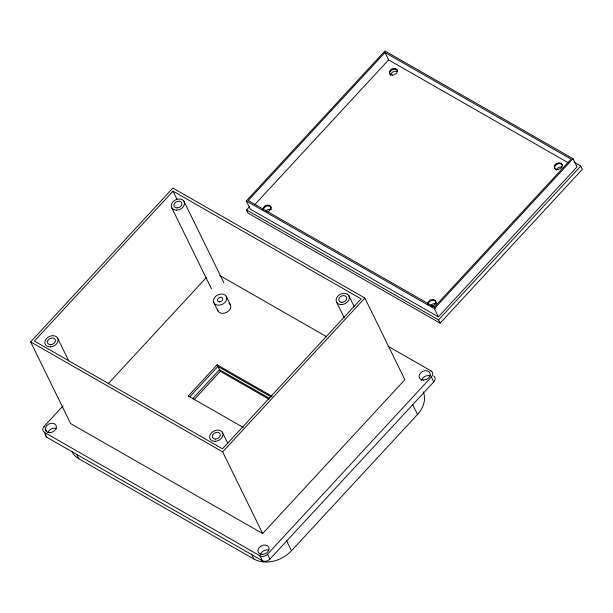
<?xml version="1.0" encoding="UTF-8"?>
<svg xmlns="http://www.w3.org/2000/svg" width="613" height="613" viewBox="0 0 613 613"><rect width="100%" height="100%" fill="white"/><g stroke="black" fill="none" stroke-linecap="round" stroke-linejoin="round"><path stroke-width="0.92" d="M30.65 341.908L172.874 188.076L364.858 298.041L404.871 379.715L262.655 533.548L70.664 423.591L30.65 341.908L222.642 451.873L262.655 533.548M173.027 191.149L34.412 341.089L222.481 448.8L361.103 298.86L173.027 191.149L177.203 199.662M246.296 200.934L384.918 51.002L572.986 158.713L576.986 166.882L438.372 316.821L250.296 209.102L246.296 200.934L434.372 308.653L438.372 316.821M434.288 307.113L571.109 159.127L384.995 52.534L248.181 200.52L434.288 307.113L435.092 308.753M433.766 375.991A5.555 4.199 -26.1 0 1 433.751 381.914L269.927 559.11A5.555 4.199 -26.1 0 1 262.41 560.765L46.91 437.337L44.511 432.433A5.555 4.199 -26.1 0 1 44.19 426.296L63.047 405.906M574.097 162.246L580.749 166.054L582.35 169.326L440.126 323.158L248.142 213.194L246.541 209.93L249.79 206.42M255.023 204.367L388.596 59.882L384.995 52.534M107.957 383.999L206.412 277.497M188.681 396.78L188.283 395.967L217.086 364.812L272.187 396.366M189.724 396.902L217.891 366.444L271.337 397.055M192.605 398.787L219.492 369.708L269.053 398.098M194.045 399.73L220.289 371.34L217.086 364.812M222.642 451.873L364.858 298.041M434.372 308.653L572.986 158.713M440.126 323.158L438.533 319.886L580.749 166.054M44.511 432.433L260.004 555.861A5.555 4.199 -26.1 0 0 267.529 554.213L431.345 377.01A5.555 4.199 -26.1 0 0 431.031 370.873L387.929 346.192M71.836 451.429A27.784 21.003 -26.1 0 0 78.824 458.762L253.882 559.025A27.784 21.003 -26.1 0 0 291.474 550.773L417.514 414.449A27.784 21.003 -26.1 0 0 423.208 391.73M388.596 59.882L568.067 162.667M246.541 209.93L438.533 319.886M219.699 275.467L326.576 336.675M220.289 371.34L269.03 399.255M188.283 395.967L243.376 427.522M431.031 370.873L431.483 371.792M431.345 377.01L433.751 381.914M412.511 404.235L417.514 414.449M348.713 295.466L354.184 306.638M336.736 302.454L344.314 317.917M183.862 201.049L223.852 282.685M226.366 296.577A6.942 5.249 -26.1 0 1 218.971 305.22A6.942 5.249 -26.1 0 1 215.017 297.037A6.942 5.249 -26.1 0 1 226.366 296.577L230.365 304.745M171.885 208.037L211.462 288.815M213.868 302.646L217.868 310.814M286.478 540.559L291.474 550.773M222.297 432.203L227.768 443.375M267.529 554.213L269.927 559.11M260.004 555.861L262.41 560.765M251.384 553.922L253.882 559.025M57.446 337.786L68.809 360.988M76.824 454.677L78.824 458.762M44.19 426.296L44.488 426.909M45.691 429.361L46.588 431.2A5.555 4.199 -26.1 0 0 46.282 431.56M47.952 432.395A5.831 4.414 -26.1 0 1 56.741 428.594M421.575 380.504A5.831 4.414 -26.1 0 1 430.556 376.022M260.471 554.512A5.831 4.414 -26.1 0 1 268.709 550.122M46.91 437.337A5.555 4.199 -26.1 0 1 45.201 434.157M229.04 303.182A6.942 5.249 -26.1 0 1 226.649 312.385A6.942 5.249 -26.1 0 1 217.469 309.236M262.962 209.355A4.168 3.149 -26.1 0 1 266.87 205.209A4.168 3.149 -26.1 0 1 270.938 207.761A4.168 3.149 -26.1 0 1 266.831 211.791M427.805 303.772A4.168 3.149 -26.1 0 1 431.721 299.619A4.168 3.149 -26.1 0 1 435.789 302.178A4.168 3.149 -26.1 0 1 431.682 306.209M263.36 209.937A4.168 3.149 -26.1 0 1 267.038 206.075A4.168 3.149 -26.1 0 1 271.268 207.968M271.275 209.14A4.168 3.149 -26.1 0 1 271.222 209.378M428.203 304.354A4.168 3.149 -26.1 0 1 432.74 300.355A4.168 3.149 -26.1 0 1 436.073 303.795M555.347 169.472A4.168 3.149 -26.1 0 1 556.803 164.376A4.168 3.149 -26.1 0 1 562.389 165.219M390.504 75.054A4.168 3.149 -26.1 0 1 391.952 69.966A4.168 3.149 -26.1 0 1 397.546 70.802M390.742 75.177A4.168 3.149 -26.1 0 1 393.178 71.79A4.168 3.149 -26.1 0 1 397.431 71.614M556.343 170.169A4.168 3.149 -26.1 0 1 562.228 167.035M430.671 305.512A4.168 3.149 -26.1 0 1 435.812 303.772M265.82 211.094A4.168 3.149 -26.1 0 1 270.961 209.355M423.591 380.091A5.831 4.414 -26.1 0 0 429.966 372.911A5.831 4.414 -26.1 0 0 420.472 373.11A5.831 4.414 -26.1 0 0 423.591 380.091M262.402 554.436A5.831 4.414 -26.1 0 0 268.778 547.256A5.831 4.414 -26.1 0 0 259.291 547.463A5.831 4.414 -26.1 0 0 262.402 554.436M49.776 432.655A5.831 4.414 -26.1 0 0 56.151 425.476A5.831 4.414 -26.1 0 0 46.657 425.683A5.831 4.414 -26.1 0 0 49.776 432.655M219.6 301.857A2.781 2.1 -26.1 0 0 222.634 298.439A2.781 2.1 -26.1 0 0 218.113 298.539A2.781 2.1 -26.1 0 0 219.6 301.857M50.312 346.897A6.942 5.249 -26.1 0 0 57.706 338.246A6.942 5.249 -26.1 0 0 46.358 338.705A6.942 5.249 -26.1 0 0 50.312 346.897M50.68 344.652A4.168 3.149 -26.1 0 0 55.239 339.525A4.168 3.149 -26.1 0 0 48.458 339.671A4.168 3.149 -26.1 0 0 50.68 344.652M341.579 304.569A6.942 5.249 -26.1 0 0 348.973 295.926A6.942 5.249 -26.1 0 0 337.625 296.385A6.942 5.249 -26.1 0 0 341.579 304.569M341.947 302.332A4.168 3.149 -26.1 0 0 346.498 297.205A4.168 3.149 -26.1 0 0 339.725 297.343A4.168 3.149 -26.1 0 0 341.947 302.332M215.163 441.306A6.942 5.249 -26.1 0 0 222.557 432.663A6.942 5.249 -26.1 0 0 211.201 433.123A6.942 5.249 -26.1 0 0 215.163 441.306M215.531 439.069A4.168 3.149 -26.1 0 0 220.082 433.943A4.168 3.149 -26.1 0 0 213.301 434.081A4.168 3.149 -26.1 0 0 215.531 439.069M176.728 210.152A6.942 5.249 -26.1 0 0 184.122 201.508A6.942 5.249 -26.1 0 0 172.774 201.968A6.942 5.249 -26.1 0 0 176.728 210.152M177.096 207.914A4.168 3.149 -26.1 0 0 181.655 202.788A4.168 3.149 -26.1 0 0 174.874 202.934A4.168 3.149 -26.1 0 0 177.096 207.914M392.588 75.115A4.168 3.149 -26.1 0 0 397.14 69.989A4.168 3.149 -26.1 0 0 390.358 70.135A4.168 3.149 -26.1 0 0 392.588 75.115M557.439 169.533A4.168 3.149 -26.1 0 0 561.991 164.407A4.168 3.149 -26.1 0 0 555.209 164.545A4.168 3.149 -26.1 0 0 557.439 169.533"/></g></svg>
